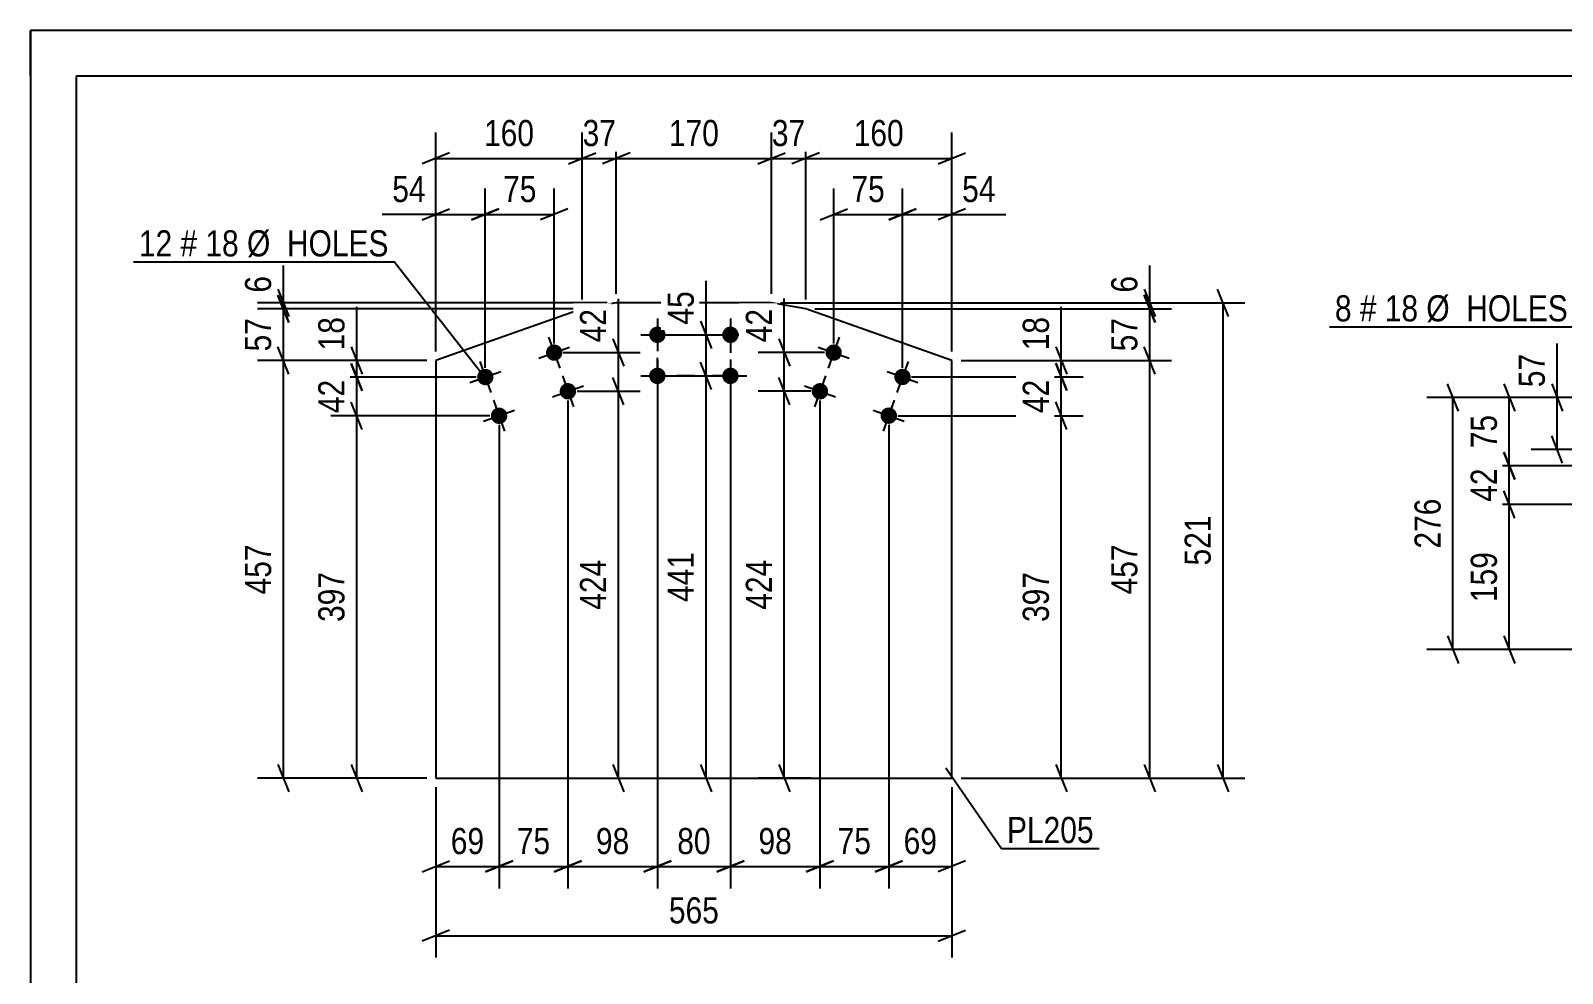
# Model space of a CAD drawing. Header units: millimetres. Extents: x 0 to 420, y 0 to 297.
# Drawn here: x 0 to 167.8, y 193.7 to 297 of the extents above; entities that cross this region are included whole.
import ezdxf

# ---------------------------------------------------------------- set-up
doc = ezdxf.new("R2010")
doc.units = ezdxf.units.MM
doc.linetypes.add('DXK_LINE_DOT2', pattern=[3.9198, 1.9599, -1.9599])
doc.styles.add('Arial Narrow', font='ARIALN.TTF', dxfattribs={"height": 0.2})

# ---------------------------------------------------------------- blocks, each defined once
blk = doc.blocks.new('Unknown-318465427-1115')
at = {"color": 5, "linetype": 'Continuous'}
for p, q in [((420, 297), (0, 297)), ((0, 297), (0, 0)), ((0, 292), (0, 297)), ((415, 292), (5, 292)), ((5, 292), (5, 5))]:
    blk.add_line(p, q, dxfattribs=at)
blk = doc.blocks.new('Part-318465427-17166 - 17165')
at = {"color": 2, "linetype": 'Continuous'}
for p, q in [((64.15, 267.18), (60.42, 266.53)), ((81.15, 267.18), (64.15, 267.18)), ((84.89, 266.54), (81.15, 267.18)), ((60.42, 266.53), (44.39, 260.85)), ((100.91, 260.85), (84.89, 266.54)), ((44.39, 260.85), (44.39, 215.12)), ((100.91, 215.12), (100.91, 260.85)), ((44.39, 215.12), (100.91, 215.12))]:
    blk.add_line(p, q, dxfattribs=at)
blk = doc.blocks.new('Bolt-318465427-17167 - 17165')
at = {"linetype": 'Continuous'}
for points in [[(88.8, 261.43, -1), (87.11, 262.03, -1)], [(87.3, 257.19, -1), (85.6, 257.79, -1)], [(96.34, 258.76, -1), (94.65, 259.36, -1)], [(94.84, 254.52, -1), (93.14, 255.12, -1)]]:
    blk.add_hatch(color=1, dxfattribs=at).paths.add_polyline_path(points)
at = {"color": 1, "linetype": 'Continuous'}
for p, q in [((88.56, 263.43), (87.35, 260.04)), ((86.26, 262.33), (89.65, 261.13)), ((96.1, 260.75), (94.89, 257.36)), ((87.05, 259.19), (85.85, 255.8)), ((93.8, 259.66), (97.19, 258.46)), ((84.76, 258.09), (88.15, 256.89)), ((92.3, 255.42), (95.69, 254.22)), ((94.59, 256.51), (93.39, 253.12))]:
    blk.add_line(p, q, dxfattribs=at)
blk = doc.blocks.new('Bolt-318465427-17168 - 17165')
at = {"linetype": 'Continuous'}
for points in [[(69.55, 263.68, -1), (67.75, 263.68, -1)], [(77.55, 263.68, -1), (75.75, 263.68, -1)], [(69.55, 259.18, -1), (67.75, 259.18, -1)], [(77.55, 259.18, -1), (75.75, 259.18, -1)]]:
    blk.add_hatch(color=1, dxfattribs=at).paths.add_polyline_path(points)
at = {"color": 1, "linetype": 'Continuous'}
for p, q in [((68.65, 265.48), (68.65, 261.88)), ((76.65, 265.48), (76.65, 261.88)), ((66.85, 263.68), (70.45, 263.68)), ((74.85, 263.68), (78.45, 263.68)), ((68.65, 260.98), (68.65, 257.38)), ((76.65, 260.98), (76.65, 257.38)), ((66.85, 259.18), (70.45, 259.18)), ((74.85, 259.18), (78.45, 259.18))]:
    blk.add_line(p, q, dxfattribs=at)
blk = doc.blocks.new('Bolt-318465427-17169 - 17165')
at = {"linetype": 'Continuous'}
for points in [[(58.19, 262.03, -1), (56.5, 261.43, -1)], [(50.65, 259.35, -1), (48.96, 258.75, -1)], [(59.7, 257.79, -1), (58, 257.19, -1)], [(52.16, 255.11, -1), (50.46, 254.51, -1)]]:
    blk.add_hatch(color=1, dxfattribs=at).paths.add_polyline_path(points)
at = {"color": 1, "linetype": 'Continuous'}
for p, q in [((56.74, 263.42), (57.95, 260.03)), ((55.65, 261.13), (59.04, 262.33)), ((49.2, 260.75), (50.41, 257.36)), ((48.11, 258.45), (51.5, 259.66)), ((58.25, 259.18), (59.45, 255.79)), ((57.15, 256.89), (60.55, 258.09)), ((49.61, 254.21), (53.01, 255.41)), ((50.71, 256.51), (51.91, 253.12))]:
    blk.add_line(p, q, dxfattribs=at)
blk = doc.blocks.new('Rectangle-318465427-19266 - 17165')
at = {"color": 1, "linetype": 'DXK_LINE_DOT2'}
blk.add_lwpolyline([(68.65, 263.68), (76.65, 263.68), (76.65, 259.18), (68.65, 259.18), (68.65, 263.68)], close=True, dxfattribs=at)
blk = doc.blocks.new('StraightDimension-318465427-19345 - 17140')
at = {"color": 7, "linetype": 'Continuous'}
for p, q in [((181.57, 245.1), (159.1, 245.1)), ((162.55, 243.6), (161.35, 246.6)), ((161.95, 229.19), (161.95, 245.1)), ((161.35, 230.69), (162.55, 227.69)), ((174.65, 229.19), (159.1, 229.19))]:
    blk.add_line(p, q, dxfattribs=at)
at = {"color": 0}
blk.add_wipeout([(161.2, 240.48), (157, 240.48), (157, 233.8), (161.2, 233.8)], dxfattribs=at)
at = {"color": 3, "style": 'Arial Narrow'}
blk.add_text('159', height=2.863, rotation=90.0002, dxfattribs=at).set_placement((160.6, 234.4))
blk = doc.blocks.new('StraightDimension-318465427-17415 - 17140')
at = {"color": 7, "linetype": 'Continuous'}
for p, q in [((190.67, 256.82), (164.35, 256.82)), ((166.6, 258.32), (167.8, 255.32)), ((167.2, 251.13), (167.2, 256.82)), ((167.8, 249.63), (166.6, 252.63)), ((174.65, 251.13), (164.35, 251.13))]:
    blk.add_line(p, q, dxfattribs=at)
at = {"color": 0}
blk.add_wipeout([(166.45, 262.2), (162.25, 262.2), (162.25, 257.34), (166.45, 257.34)], dxfattribs=at)
at = {"color": 7, "linetype": 'Continuous'}
blk.add_line((167.2, 256.82), (167.2, 262.72), dxfattribs=at)
blk.add_line((167.2, 256.82), (167.2, 262.72), dxfattribs=at)
at = {"color": 3, "style": 'Arial Narrow'}
blk.add_text('57', height=2.863, rotation=90.0002, dxfattribs=at).set_placement((165.85, 257.94))
blk = doc.blocks.new('StraightDimension-318465427-17487 - 17140')
at = {"color": 7, "linetype": 'Continuous'}
for p, q in [((190.67, 256.82), (152.94, 256.82)), ((156.39, 255.32), (155.19, 258.32)), ((155.79, 229.19), (155.79, 256.82)), ((155.19, 230.69), (156.39, 227.69)), ((174.65, 229.19), (152.94, 229.19))]:
    blk.add_line(p, q, dxfattribs=at)
at = {"color": 0}
blk.add_wipeout([(155.04, 246.34), (150.84, 246.34), (150.84, 239.66), (155.04, 239.66)], dxfattribs=at)
at = {"color": 3, "style": 'Arial Narrow'}
blk.add_text('276', height=2.863, rotation=90.0002, dxfattribs=at).set_placement((154.44, 240.26))
blk = doc.blocks.new('StraightDimension-318465427-19343 - 17140')
at = {"color": 7, "linetype": 'Continuous'}
for p, q in [((190.67, 256.82), (159.1, 256.82)), ((161.35, 258.32), (162.55, 255.32)), ((161.95, 249.34), (161.95, 256.82)), ((162.55, 247.84), (161.35, 250.84)), ((180.06, 249.34), (159.1, 249.34))]:
    blk.add_line(p, q, dxfattribs=at)
at = {"color": 0}
blk.add_wipeout([(161.2, 255.51), (157, 255.51), (157, 250.65), (161.2, 250.65)], dxfattribs=at)
at = {"color": 3, "style": 'Arial Narrow'}
blk.add_text('75', height=2.863, rotation=90.0002, dxfattribs=at).set_placement((160.6, 251.25))
blk = doc.blocks.new('StraightDimension-318465427-19344 - 17140')
at = {"color": 7, "linetype": 'Continuous'}
for p, q in [((161.35, 250.84), (162.55, 247.84)), ((180.06, 249.34), (159.1, 249.34)), ((161.95, 245.1), (161.95, 249.34)), ((181.57, 245.1), (159.1, 245.1)), ((162.55, 243.6), (161.35, 246.6))]:
    blk.add_line(p, q, dxfattribs=at)
at = {"color": 0}
blk.add_wipeout([(161.2, 249.65), (157, 249.65), (157, 244.79), (161.2, 244.79)], dxfattribs=at)
at = {"color": 3, "style": 'Arial Narrow'}
blk.add_text('42', height=2.863, rotation=90.0002, dxfattribs=at).set_placement((160.6, 245.39))
blk = doc.blocks.new('StraightDimension-318465427-19166 - 17165')
at = {"color": 7, "linetype": 'Continuous'}
for p, q in [((93.99, 253.82), (93.99, 203.04)), ((100.91, 214.12), (100.91, 203.04)), ((92.49, 204.84), (95.49, 206.04)), ((93.99, 205.44), (100.91, 205.44)), ((102.41, 206.04), (99.41, 204.84))]:
    blk.add_line(p, q, dxfattribs=at)
at = {"color": 0}
blk.add_wipeout([(99.88, 206.19), (99.88, 210.39), (95.02, 210.39), (95.02, 206.19)], dxfattribs=at)
at = {"color": 3, "style": 'Arial Narrow'}
blk.add_text('69', height=2.863, dxfattribs=at).set_placement((95.62, 206.79))
blk = doc.blocks.new('StraightDimension-318465427-17616 - 17165')
at = {"color": 7, "linetype": 'Continuous'}
for p, q in [((121.97, 268.04), (123.17, 265.04)), ((85.89, 266.54), (124.97, 266.54)), ((122.57, 260.85), (122.57, 266.54)), ((123.17, 259.35), (121.97, 262.35)), ((101.91, 260.85), (124.97, 260.85))]:
    blk.add_line(p, q, dxfattribs=at)
at = {"color": 0}
blk.add_wipeout([(121.82, 266.12), (117.62, 266.12), (117.62, 261.27), (121.82, 261.27)], dxfattribs=at)
at = {"color": 3, "style": 'Arial Narrow'}
blk.add_text('57', height=2.863, rotation=90.0002, dxfattribs=at).set_placement((121.22, 261.87))
blk = doc.blocks.new('StraightDimension-318465427-17591 - 17165')
at = {"color": 7, "linetype": 'Continuous'}
for p, q in [((84.89, 267.54), (84.89, 285.85)), ((100.91, 261.85), (100.91, 285.85)), ((86.39, 283.6), (83.39, 282.4)), ((99.41, 282.4), (102.41, 283.6)), ((84.89, 283), (100.91, 283))]:
    blk.add_line(p, q, dxfattribs=at)
at = {"color": 0}
blk.add_wipeout([(96.24, 283.75), (96.24, 287.95), (89.55, 287.95), (89.55, 283.75)], dxfattribs=at)
at = {"color": 3, "style": 'Arial Narrow'}
blk.add_text('160', height=2.863, dxfattribs=at).set_placement((90.15, 284.35))
blk = doc.blocks.new('StraightDimension-318465427-19144 - 17165')
at = {"color": 7, "linetype": 'Continuous'}
for p, q in [((95.5, 260.06), (95.5, 279.72)), ((100.91, 261.85), (100.91, 279.72)), ((94, 276.27), (97, 277.47)), ((95.5, 276.87), (100.91, 276.87)), ((102.41, 277.47), (99.41, 276.27))]:
    blk.add_line(p, q, dxfattribs=at)
at = {"color": 0}
blk.add_wipeout([(106.29, 277.62), (106.29, 281.82), (101.43, 281.82), (101.43, 277.62)], dxfattribs=at)
at = {"color": 7, "linetype": 'Continuous'}
blk.add_line((100.91, 276.87), (106.81, 276.87), dxfattribs=at)
blk.add_line((100.91, 276.87), (106.81, 276.87), dxfattribs=at)
at = {"color": 3, "style": 'Arial Narrow'}
blk.add_text('54', height=2.863, dxfattribs=at).set_placement((102.03, 278.22))
blk = doc.blocks.new('StraightDimension-318465427-19122 - 17165')
at = {"color": 7, "linetype": 'Continuous'}
for p, q in [((49.8, 260.05), (49.8, 279.72)), ((57.34, 262.73), (57.34, 279.72)), ((48.3, 276.27), (51.3, 277.47)), ((49.8, 276.87), (57.34, 276.87)), ((58.84, 277.47), (55.84, 276.27))]:
    blk.add_line(p, q, dxfattribs=at)
at = {"color": 0}
blk.add_wipeout([(56, 277.62), (56, 281.82), (51.15, 281.82), (51.15, 277.62)], dxfattribs=at)
at = {"color": 3, "style": 'Arial Narrow'}
blk.add_text('75', height=2.863, dxfattribs=at).set_placement((51.75, 278.22))
blk = doc.blocks.new('StraightDimension-318465427-19058 - 17165')
at = {"color": 7, "linetype": 'Continuous'}
for p, q in [((112.28, 262.35), (113.48, 259.35)), ((101.91, 260.85), (115.28, 260.85)), ((113.48, 257.56), (112.28, 260.56)), ((112.88, 259.06), (112.88, 260.85)), ((96.5, 259.06), (115.28, 259.06))]:
    blk.add_line(p, q, dxfattribs=at)
at = {"color": 0}
blk.add_wipeout([(112.13, 266.23), (107.93, 266.23), (107.93, 261.38), (112.13, 261.38)], dxfattribs=at)
at = {"color": 7, "linetype": 'Continuous'}
blk.add_line((112.88, 260.85), (112.88, 266.76), dxfattribs=at)
blk.add_line((112.88, 260.85), (112.88, 266.76), dxfattribs=at)
at = {"color": 3, "style": 'Arial Narrow'}
blk.add_text('18', height=2.863, rotation=90.0002, dxfattribs=at).set_placement((111.53, 261.98))
blk = doc.blocks.new('StraightDimension-318465427-19145 - 17165')
at = {"color": 7, "linetype": 'Continuous'}
for p, q in [((87.96, 262.73), (87.96, 279.72)), ((95.5, 260.06), (95.5, 279.72)), ((86.46, 276.27), (89.46, 277.47)), ((87.96, 276.87), (95.5, 276.87)), ((97, 277.47), (94, 276.27))]:
    blk.add_line(p, q, dxfattribs=at)
at = {"color": 0}
blk.add_wipeout([(94.15, 277.62), (94.15, 281.82), (89.3, 281.82), (89.3, 277.62)], dxfattribs=at)
at = {"color": 3, "style": 'Arial Narrow'}
blk.add_text('75', height=2.863, dxfattribs=at).set_placement((89.9, 278.22))
blk = doc.blocks.new('StraightDimension-318465427-17592 - 17165')
at = {"color": 7, "linetype": 'Continuous'}
for p, q in [((81.15, 268.18), (81.15, 285.85)), ((84.89, 267.54), (84.89, 285.85)), ((79.65, 282.4), (82.65, 283.6)), ((86.39, 283.6), (83.39, 282.4)), ((81.15, 283), (84.89, 283))]:
    blk.add_line(p, q, dxfattribs=at)
at = {"color": 0}
blk.add_wipeout([(85.45, 283.75), (85.45, 287.95), (80.59, 287.95), (80.59, 283.75)], dxfattribs=at)
at = {"color": 3, "style": 'Arial Narrow'}
blk.add_text('37', height=2.863, dxfattribs=at).set_placement((81.19, 284.35))
blk = doc.blocks.new('StraightDimension-318465427-19035 - 17165')
at = {"color": 7, "linetype": 'Continuous'}
for p, q in [((35.12, 262.35), (36.32, 259.35)), ((43.39, 260.85), (32.87, 260.85)), ((36.32, 257.55), (35.12, 260.55)), ((35.72, 259.05), (35.72, 260.85)), ((48.8, 259.05), (32.87, 259.05))]:
    blk.add_line(p, q, dxfattribs=at)
at = {"color": 0}
blk.add_wipeout([(34.97, 266.23), (30.77, 266.23), (30.77, 261.37), (34.97, 261.37)], dxfattribs=at)
at = {"color": 7, "linetype": 'Continuous'}
blk.add_line((35.72, 260.85), (35.72, 266.75), dxfattribs=at)
blk.add_line((35.72, 260.85), (35.72, 266.75), dxfattribs=at)
at = {"color": 3, "style": 'Arial Narrow'}
blk.add_text('18', height=2.863, rotation=90.0002, dxfattribs=at).set_placement((34.37, 261.97))
blk = doc.blocks.new('StraightDimension-318465427-17593 - 17165')
at = {"color": 7, "linetype": 'Continuous'}
for p, q in [((64.15, 268.18), (64.15, 285.85)), ((81.15, 268.18), (81.15, 285.85)), ((65.65, 283.6), (62.65, 282.4)), ((79.65, 282.4), (82.65, 283.6)), ((64.15, 283), (81.15, 283))]:
    blk.add_line(p, q, dxfattribs=at)
at = {"color": 0}
blk.add_wipeout([(75.99, 283.75), (75.99, 287.95), (69.31, 287.95), (69.31, 283.75)], dxfattribs=at)
at = {"color": 3, "style": 'Arial Narrow'}
blk.add_text('170', height=2.863, dxfattribs=at).set_placement((69.91, 284.35))
blk = doc.blocks.new('StraightDimension-318465427-19060 - 17165')
at = {"color": 7, "linetype": 'Continuous'}
for p, q in [((113.48, 253.32), (112.28, 256.32)), ((94.99, 254.82), (115.28, 254.82)), ((112.88, 215.12), (112.88, 254.82)), ((112.28, 216.62), (113.48, 213.62)), ((101.91, 215.12), (115.28, 215.12))]:
    blk.add_line(p, q, dxfattribs=at)
at = {"color": 0}
blk.add_wipeout([(112.13, 238.31), (107.93, 238.31), (107.93, 231.62), (112.13, 231.62)], dxfattribs=at)
at = {"color": 3, "style": 'Arial Narrow'}
blk.add_text('397', height=2.863, rotation=90.0002, dxfattribs=at).set_placement((111.53, 232.22))
blk = doc.blocks.new('StraightDimension-318465427-17594 - 17165')
at = {"color": 7, "linetype": 'Continuous'}
for p, q in [((60.42, 267.53), (60.42, 285.85)), ((64.15, 268.18), (64.15, 285.85)), ((58.92, 282.4), (61.92, 283.6)), ((65.65, 283.6), (62.65, 282.4)), ((60.42, 283), (64.15, 283))]:
    blk.add_line(p, q, dxfattribs=at)
at = {"color": 0}
blk.add_wipeout([(64.71, 283.75), (64.71, 287.95), (59.86, 287.95), (59.86, 283.75)], dxfattribs=at)
at = {"color": 3, "style": 'Arial Narrow'}
blk.add_text('37', height=2.863, dxfattribs=at).set_placement((60.46, 284.35))
blk = doc.blocks.new('StraightDimension-318465427-17595 - 17165')
at = {"color": 7, "linetype": 'Continuous'}
for p, q in [((44.39, 261.85), (44.39, 285.85)), ((60.42, 267.53), (60.42, 285.85)), ((45.89, 283.6), (42.89, 282.4)), ((58.92, 282.4), (61.92, 283.6)), ((44.39, 283), (60.42, 283))]:
    blk.add_line(p, q, dxfattribs=at)
at = {"color": 0}
blk.add_wipeout([(55.75, 283.75), (55.75, 287.95), (49.06, 287.95), (49.06, 283.75)], dxfattribs=at)
at = {"color": 3, "style": 'Arial Narrow'}
blk.add_text('160', height=2.863, dxfattribs=at).set_placement((49.66, 284.35))
blk = doc.blocks.new('StraightDimension-318465427-17603 - 17165')
at = {"color": 7, "linetype": 'Continuous'}
for p, q in [((44.39, 214.12), (44.39, 195.45)), ((100.91, 214.12), (100.91, 195.45)), ((45.89, 198.45), (42.89, 197.25)), ((99.41, 197.25), (102.41, 198.45)), ((44.39, 197.85), (100.91, 197.85))]:
    blk.add_line(p, q, dxfattribs=at)
at = {"color": 0}
blk.add_wipeout([(75.99, 198.6), (75.99, 202.8), (69.31, 202.8), (69.31, 198.6)], dxfattribs=at)
at = {"color": 3, "style": 'Arial Narrow'}
blk.add_text('565', height=2.863, dxfattribs=at).set_placement((69.91, 199.2))
blk = doc.blocks.new('StraightDimension-318465427-17607 - 17165')
at = {"color": 7, "linetype": 'Continuous'}
for p, q in [((27.09, 268.68), (28.29, 265.68)), ((63.15, 267.18), (24.84, 267.18)), ((28.29, 265.03), (27.09, 268.03)), ((27.69, 266.53), (27.69, 267.18)), ((59.42, 266.53), (24.84, 266.53))]:
    blk.add_line(p, q, dxfattribs=at)
at = {"color": 0}
blk.add_wipeout([(26.94, 270.73), (22.74, 270.73), (22.74, 267.7), (26.94, 267.7)], dxfattribs=at)
at = {"color": 7, "linetype": 'Continuous'}
blk.add_line((27.69, 267.18), (27.69, 271.26), dxfattribs=at)
blk.add_line((27.69, 267.18), (27.69, 271.26), dxfattribs=at)
at = {"color": 3, "style": 'Arial Narrow'}
blk.add_text('6', height=2.86, rotation=90.0002, dxfattribs=at).set_placement((26.34, 268.3))
blk = doc.blocks.new('StraightDimension-318465427-19277 - 17165')
at = {"color": 7, "linetype": 'Continuous'}
for p, q in [((86.96, 261.73), (79.7, 261.73)), ((81.95, 263.23), (83.15, 260.23)), ((82.55, 257.49), (82.55, 261.73)), ((83.15, 255.99), (81.95, 258.99)), ((85.45, 257.49), (79.7, 257.49))]:
    blk.add_line(p, q, dxfattribs=at)
at = {"color": 0}
blk.add_wipeout([(81.8, 267.11), (77.6, 267.11), (77.6, 262.26), (81.8, 262.26)], dxfattribs=at)
at = {"color": 7, "linetype": 'Continuous'}
blk.add_line((82.55, 261.73), (82.55, 267.64), dxfattribs=at)
blk.add_line((82.55, 261.73), (82.55, 267.64), dxfattribs=at)
at = {"color": 3, "style": 'Arial Narrow'}
blk.add_text('42', height=2.863, rotation=90.0002, dxfattribs=at).set_placement((81.2, 262.86))
blk = doc.blocks.new('StraightDimension-318465427-17608 - 17165')
at = {"color": 7, "linetype": 'Continuous'}
for p, q in [((27.09, 268.03), (28.29, 265.03)), ((59.42, 266.53), (24.84, 266.53)), ((27.69, 260.85), (27.69, 266.53)), ((28.29, 259.35), (27.09, 262.35)), ((43.39, 260.85), (24.84, 260.85))]:
    blk.add_line(p, q, dxfattribs=at)
at = {"color": 0}
blk.add_wipeout([(26.94, 266.12), (22.74, 266.12), (22.74, 261.26), (26.94, 261.26)], dxfattribs=at)
at = {"color": 3, "style": 'Arial Narrow'}
blk.add_text('57', height=2.863, rotation=90.0002, dxfattribs=at).set_placement((26.34, 261.86))
blk = doc.blocks.new('StraightDimension-318465427-19244 - 17165')
at = {"color": 7, "linetype": 'Continuous'}
for p, q in [((74.58, 257.68), (73.38, 260.68)), ((69.65, 259.18), (76.38, 259.18)), ((73.98, 215.12), (73.98, 259.18)), ((73.38, 216.62), (74.58, 213.62)), ((69.65, 215.12), (76.38, 215.12))]:
    blk.add_line(p, q, dxfattribs=at)
at = {"color": 0}
blk.add_wipeout([(73.23, 240.49), (69.03, 240.49), (69.03, 233.81), (73.23, 233.81)], dxfattribs=at)
at = {"color": 3, "style": 'Arial Narrow'}
blk.add_text('441', height=2.863, rotation=90.0002, dxfattribs=at).set_placement((72.63, 234.41))
blk = doc.blocks.new('StraightDimension-318465427-17609 - 17165')
at = {"color": 7, "linetype": 'Continuous'}
for p, q in [((28.29, 259.35), (27.09, 262.35)), ((43.39, 260.85), (24.84, 260.85)), ((27.69, 215.12), (27.69, 260.85)), ((27.09, 216.62), (28.29, 213.62)), ((43.39, 215.12), (24.84, 215.12))]:
    blk.add_line(p, q, dxfattribs=at)
at = {"color": 0}
blk.add_wipeout([(26.94, 241.32), (22.74, 241.32), (22.74, 234.64), (26.94, 234.64)], dxfattribs=at)
at = {"color": 3, "style": 'Arial Narrow'}
blk.add_text('457', height=2.863, rotation=90.0002, dxfattribs=at).set_placement((26.34, 235.24))
blk = doc.blocks.new('StraightDimension-318465427-19278 - 17165')
at = {"color": 7, "linetype": 'Continuous'}
for p, q in [((83.15, 255.99), (81.95, 258.99)), ((85.45, 257.49), (79.7, 257.49)), ((82.55, 215.12), (82.55, 257.49)), ((81.95, 216.62), (83.15, 213.62)), ((85.45, 215.12), (79.7, 215.12))]:
    blk.add_line(p, q, dxfattribs=at)
at = {"color": 0}
blk.add_wipeout([(81.8, 239.65), (77.6, 239.65), (77.6, 232.96), (81.8, 232.96)], dxfattribs=at)
at = {"color": 3, "style": 'Arial Narrow'}
blk.add_text('424', height=2.863, rotation=90.0002, dxfattribs=at).set_placement((81.2, 233.56))
blk = doc.blocks.new('StraightDimension-318465427-17615 - 17165')
at = {"color": 7, "linetype": 'Continuous'}
for p, q in [((121.97, 268.68), (123.17, 265.68)), ((82.15, 267.18), (124.97, 267.18)), ((123.17, 265.04), (121.97, 268.04)), ((122.57, 266.54), (122.57, 267.18)), ((85.89, 266.54), (124.97, 266.54))]:
    blk.add_line(p, q, dxfattribs=at)
at = {"color": 0}
blk.add_wipeout([(121.82, 270.73), (117.62, 270.73), (117.62, 267.7), (121.82, 267.7)], dxfattribs=at)
at = {"color": 7, "linetype": 'Continuous'}
blk.add_line((122.57, 267.18), (122.57, 271.26), dxfattribs=at)
blk.add_line((122.57, 267.18), (122.57, 271.26), dxfattribs=at)
at = {"color": 3, "style": 'Arial Narrow'}
blk.add_text('6', height=2.86, rotation=90.0002, dxfattribs=at).set_placement((121.22, 268.3))
blk = doc.blocks.new('StraightDimension-318465427-17617 - 17165')
at = {"color": 7, "linetype": 'Continuous'}
for p, q in [((123.17, 259.35), (121.97, 262.35)), ((101.91, 260.85), (124.97, 260.85)), ((122.57, 215.12), (122.57, 260.85)), ((121.97, 216.62), (123.17, 213.62)), ((101.91, 215.12), (124.97, 215.12))]:
    blk.add_line(p, q, dxfattribs=at)
at = {"color": 0}
blk.add_wipeout([(121.82, 241.33), (117.62, 241.33), (117.62, 234.64), (121.82, 234.64)], dxfattribs=at)
at = {"color": 3, "style": 'Arial Narrow'}
blk.add_text('457', height=2.863, rotation=90.0002, dxfattribs=at).set_placement((121.22, 235.24))
blk = doc.blocks.new('StraightDimension-318465427-17703 - 17165')
at = {"color": 7, "linetype": 'Continuous'}
for p, q in [((131.21, 265.68), (130.01, 268.68)), ((82.15, 267.18), (133.01, 267.18)), ((130.61, 215.12), (130.61, 267.18)), ((130.01, 216.62), (131.21, 213.62)), ((101.91, 215.12), (133.01, 215.12))]:
    blk.add_line(p, q, dxfattribs=at)
at = {"color": 0}
blk.add_wipeout([(129.86, 244.49), (125.66, 244.49), (125.66, 237.81), (129.86, 237.81)], dxfattribs=at)
at = {"color": 3, "style": 'Arial Narrow'}
blk.add_text('521', height=2.863, rotation=90.0002, dxfattribs=at).set_placement((129.26, 238.41))
blk = doc.blocks.new('StraightDimension-318465427-19036 - 17165')
at = {"color": 7, "linetype": 'Continuous'}
for p, q in [((35.12, 260.55), (36.32, 257.55)), ((48.8, 259.05), (32.87, 259.05)), ((35.72, 254.81), (35.72, 259.05)), ((36.32, 253.31), (35.12, 256.31)), ((50.31, 254.81), (32.87, 254.81))]:
    blk.add_line(p, q, dxfattribs=at)
at = {"color": 0}
blk.add_wipeout([(34.97, 259.36), (30.77, 259.36), (30.77, 254.5), (34.97, 254.5)], dxfattribs=at)
at = {"color": 3, "style": 'Arial Narrow'}
blk.add_text('42', height=2.863, rotation=90.0002, dxfattribs=at).set_placement((34.37, 255.1))
blk = doc.blocks.new('StraightDimension-318465427-19037 - 17165')
at = {"color": 7, "linetype": 'Continuous'}
for p, q in [((36.32, 253.31), (35.12, 256.31)), ((50.31, 254.81), (32.87, 254.81)), ((35.72, 215.12), (35.72, 254.81)), ((35.12, 216.62), (36.32, 213.62)), ((43.39, 215.12), (32.87, 215.12))]:
    blk.add_line(p, q, dxfattribs=at)
at = {"color": 0}
blk.add_wipeout([(34.97, 238.31), (30.77, 238.31), (30.77, 231.62), (34.97, 231.62)], dxfattribs=at)
at = {"color": 3, "style": 'Arial Narrow'}
blk.add_text('397', height=2.863, rotation=90.0002, dxfattribs=at).set_placement((34.37, 232.22))
blk = doc.blocks.new('StraightDimension-318465427-19123 - 17165')
at = {"color": 7, "linetype": 'Continuous'}
for p, q in [((44.39, 261.85), (44.39, 279.72)), ((49.8, 260.05), (49.8, 279.72)), ((42.89, 276.27), (45.89, 277.47)), ((44.39, 276.87), (49.8, 276.87)), ((51.3, 277.47), (48.3, 276.27))]:
    blk.add_line(p, q, dxfattribs=at)
at = {"color": 0}
blk.add_wipeout([(43.87, 277.62), (43.87, 281.82), (39.01, 281.82), (39.01, 277.62)], dxfattribs=at)
at = {"color": 7, "linetype": 'Continuous'}
blk.add_line((44.39, 276.87), (38.49, 276.87), dxfattribs=at)
blk.add_line((44.39, 276.87), (38.49, 276.87), dxfattribs=at)
at = {"color": 3, "style": 'Arial Narrow'}
blk.add_text('54', height=2.863, dxfattribs=at).set_placement((39.61, 278.22))
blk = doc.blocks.new('StraightDimension-318465427-19059 - 17165')
at = {"color": 7, "linetype": 'Continuous'}
for p, q in [((112.28, 260.56), (113.48, 257.56)), ((96.5, 259.06), (115.28, 259.06)), ((112.88, 254.82), (112.88, 259.06)), ((113.48, 253.32), (112.28, 256.32)), ((94.99, 254.82), (115.28, 254.82))]:
    blk.add_line(p, q, dxfattribs=at)
at = {"color": 0}
blk.add_wipeout([(112.13, 259.37), (107.93, 259.37), (107.93, 254.51), (112.13, 254.51)], dxfattribs=at)
at = {"color": 3, "style": 'Arial Narrow'}
blk.add_text('42', height=2.863, rotation=90.0002, dxfattribs=at).set_placement((111.53, 255.11))
blk = doc.blocks.new('StraightDimension-318465427-19167 - 17165')
at = {"color": 7, "linetype": 'Continuous'}
for p, q in [((86.45, 256.49), (86.45, 203.04)), ((93.99, 253.82), (93.99, 203.04)), ((84.95, 204.84), (87.95, 206.04)), ((86.45, 205.44), (93.99, 205.44)), ((95.49, 206.04), (92.49, 204.84))]:
    blk.add_line(p, q, dxfattribs=at)
at = {"color": 0}
blk.add_wipeout([(92.65, 206.19), (92.65, 210.39), (87.79, 210.39), (87.79, 206.19)], dxfattribs=at)
at = {"color": 3, "style": 'Arial Narrow'}
blk.add_text('75', height=2.863, dxfattribs=at).set_placement((88.39, 206.79))
blk = doc.blocks.new('StraightDimension-318465427-19168 - 17165')
at = {"color": 7, "linetype": 'Continuous'}
for p, q in [((76.65, 258.18), (76.65, 203.04)), ((86.45, 256.49), (86.45, 203.04)), ((75.15, 204.84), (78.15, 206.04)), ((76.65, 205.44), (86.45, 205.44)), ((87.95, 206.04), (84.95, 204.84))]:
    blk.add_line(p, q, dxfattribs=at)
at = {"color": 0}
blk.add_wipeout([(83.98, 206.19), (83.98, 210.39), (79.12, 210.39), (79.12, 206.19)], dxfattribs=at)
at = {"color": 3, "style": 'Arial Narrow'}
blk.add_text('98', height=2.863, dxfattribs=at).set_placement((79.72, 206.79))
blk = doc.blocks.new('StraightDimension-318465427-19169 - 17165')
at = {"color": 7, "linetype": 'Continuous'}
for p, q in [((68.65, 258.18), (68.65, 203.04)), ((76.65, 258.18), (76.65, 203.04)), ((67.15, 204.84), (70.15, 206.04)), ((68.65, 205.44), (76.65, 205.44)), ((78.15, 206.04), (75.15, 204.84))]:
    blk.add_line(p, q, dxfattribs=at)
at = {"color": 0}
blk.add_wipeout([(75.08, 206.19), (75.08, 210.39), (70.22, 210.39), (70.22, 206.19)], dxfattribs=at)
at = {"color": 3, "style": 'Arial Narrow'}
blk.add_text('80', height=2.863, dxfattribs=at).set_placement((70.82, 206.79))
blk = doc.blocks.new('StraightDimension-318465427-19170 - 17165')
at = {"color": 7, "linetype": 'Continuous'}
for p, q in [((68.65, 258.18), (68.65, 203.04)), ((58.85, 256.49), (58.85, 203.04)), ((57.35, 204.84), (60.35, 206.04)), ((58.85, 205.44), (68.65, 205.44)), ((70.15, 206.04), (67.15, 204.84))]:
    blk.add_line(p, q, dxfattribs=at)
at = {"color": 0}
blk.add_wipeout([(66.18, 206.19), (66.18, 210.39), (61.32, 210.39), (61.32, 206.19)], dxfattribs=at)
at = {"color": 3, "style": 'Arial Narrow'}
blk.add_text('98', height=2.863, dxfattribs=at).set_placement((61.92, 206.79))
blk = doc.blocks.new('StraightDimension-318465427-19171 - 17165')
at = {"color": 7, "linetype": 'Continuous'}
for p, q in [((58.85, 256.49), (58.85, 203.04)), ((51.31, 253.81), (51.31, 203.04)), ((49.81, 204.84), (52.81, 206.04)), ((51.31, 205.44), (58.85, 205.44)), ((60.35, 206.04), (57.35, 204.84))]:
    blk.add_line(p, q, dxfattribs=at)
at = {"color": 0}
blk.add_wipeout([(57.51, 206.19), (57.51, 210.39), (52.65, 210.39), (52.65, 206.19)], dxfattribs=at)
at = {"color": 3, "style": 'Arial Narrow'}
blk.add_text('75', height=2.863, dxfattribs=at).set_placement((53.25, 206.79))
blk = doc.blocks.new('StraightDimension-318465427-19172 - 17165')
at = {"color": 7, "linetype": 'Continuous'}
for p, q in [((51.31, 253.81), (51.31, 203.04)), ((44.39, 214.12), (44.39, 203.04)), ((42.89, 204.84), (45.89, 206.04)), ((44.39, 205.44), (51.31, 205.44)), ((52.81, 206.04), (49.81, 204.84))]:
    blk.add_line(p, q, dxfattribs=at)
at = {"color": 0}
blk.add_wipeout([(50.28, 206.19), (50.28, 210.39), (45.42, 210.39), (45.42, 206.19)], dxfattribs=at)
at = {"color": 3, "style": 'Arial Narrow'}
blk.add_text('69', height=2.863, dxfattribs=at).set_placement((46.02, 206.79))
blk = doc.blocks.new('StraightDimension-318465427-19219 - 17165')
at = {"color": 7, "linetype": 'Continuous'}
for p, q in [((58.34, 261.73), (66.78, 261.73)), ((63.78, 263.23), (64.98, 260.23)), ((64.38, 257.49), (64.38, 261.73)), ((64.98, 255.99), (63.78, 258.99)), ((59.85, 257.49), (66.78, 257.49))]:
    blk.add_line(p, q, dxfattribs=at)
at = {"color": 0}
blk.add_wipeout([(63.63, 267.11), (59.43, 267.11), (59.43, 262.25), (63.63, 262.25)], dxfattribs=at)
at = {"color": 7, "linetype": 'Continuous'}
blk.add_line((64.38, 261.73), (64.38, 267.63), dxfattribs=at)
blk.add_line((64.38, 261.73), (64.38, 267.63), dxfattribs=at)
at = {"color": 3, "style": 'Arial Narrow'}
blk.add_text('42', height=2.863, rotation=90.0002, dxfattribs=at).set_placement((63.03, 262.85))
blk = doc.blocks.new('StraightDimension-318465427-19220 - 17165')
at = {"color": 7, "linetype": 'Continuous'}
for p, q in [((64.98, 255.99), (63.78, 258.99)), ((59.85, 257.49), (66.78, 257.49)), ((64.38, 215.12), (64.38, 257.49)), ((63.78, 216.62), (64.98, 213.62)), ((59.85, 215.12), (66.78, 215.12))]:
    blk.add_line(p, q, dxfattribs=at)
at = {"color": 0}
blk.add_wipeout([(63.63, 239.64), (59.43, 239.64), (59.43, 232.96), (63.63, 232.96)], dxfattribs=at)
at = {"color": 3, "style": 'Arial Narrow'}
blk.add_text('424', height=2.863, rotation=90.0002, dxfattribs=at).set_placement((63.03, 233.56))
blk = doc.blocks.new('StraightDimension-318465427-19243 - 17165')
at = {"color": 7, "linetype": 'Continuous'}
for p, q in [((73.38, 265.18), (74.58, 262.18)), ((69.65, 263.68), (76.38, 263.68)), ((73.98, 259.18), (73.98, 263.68)), ((74.58, 257.68), (73.38, 260.68)), ((69.65, 259.18), (76.38, 259.18))]:
    blk.add_line(p, q, dxfattribs=at)
at = {"color": 0}
blk.add_wipeout([(73.23, 269.06), (69.03, 269.06), (69.03, 264.2), (73.23, 264.2)], dxfattribs=at)
at = {"color": 7, "linetype": 'Continuous'}
blk.add_line((73.98, 263.68), (73.98, 269.58), dxfattribs=at)
blk.add_line((73.98, 263.68), (73.98, 269.58), dxfattribs=at)
at = {"color": 3, "style": 'Arial Narrow'}
blk.add_text('45', height=2.863, rotation=90.0002, dxfattribs=at).set_placement((72.63, 264.8))
blk = doc.blocks.new('MarkSet-318465427-19305 - 17140')
at = {"color": 0}
for points in [[(144.69, 265.15), (144.69, 268.15), (142.86, 268.15), (142.86, 265.15)], [(147.42, 265.15), (147.42, 268.15), (145.59, 268.15), (145.59, 265.15)], [(151.97, 265.15), (151.97, 268.15), (148.32, 268.15), (148.32, 265.15)], [(168.4, 265.15), (168.4, 268.15), (152.87, 268.15), (152.87, 265.15)]]:
    blk.add_wipeout(points, dxfattribs=at)
for points in [[(144.69, 265.15), (144.69, 268.15), (142.86, 268.15), (142.86, 265.15)], [(147.42, 265.15), (147.42, 268.15), (145.59, 268.15), (145.59, 265.15)], [(151.97, 265.15), (151.97, 268.15), (148.32, 268.15), (148.32, 265.15)], [(168.4, 265.15), (168.4, 268.15), (152.87, 268.15), (152.87, 265.15)]]:
    blk.add_wipeout(points, dxfattribs=at)
at = {"color": 7, "linetype": 'Continuous'}
for p in [(142.26, 264.55), (180.74, 249.62)]:
    blk.add_line(p, (169, 264.55), dxfattribs=at)
at = {"color": 3, "style": 'Arial Narrow'}
for s, height, p in [('8', 2.86, (142.86, 265.15)), ('#', 2.86, (145.59, 265.15)), ('18', 2.863, (148.32, 265.15)), ('Ø  HOLES', 2.863, (152.87, 265.15))]:
    blk.add_text(s, height=height, dxfattribs=at).set_placement(p)
blk = doc.blocks.new('Mark-318465427-17800 - 17165')
at = {"color": 0}
blk.add_wipeout([(116.44, 208), (116.44, 211), (106.94, 211), (106.94, 208)], dxfattribs=at)
blk.add_wipeout([(116.44, 208), (116.44, 211), (106.94, 211), (106.94, 208)], dxfattribs=at)
at = {"color": 30, "linetype": 'Continuous'}
for p, q in [((100.24, 216.23), (106.34, 207.4)), ((106.34, 207.4), (117.04, 207.4))]:
    blk.add_line(p, q, dxfattribs=at)
at = {"color": 3, "style": 'Arial Narrow'}
blk.add_text('PL205', height=2.863, dxfattribs=at).set_placement((106.94, 208))
blk = doc.blocks.new('MarkSet-318465427-19080 - 17165')
at = {"color": 0}
for points in [[(15.51, 272.27), (15.51, 275.27), (11.86, 275.27), (11.86, 272.27)], [(18.24, 272.27), (18.24, 275.27), (16.41, 275.27), (16.41, 272.27)], [(22.8, 272.27), (22.8, 275.27), (19.14, 275.27), (19.14, 272.27)], [(39.22, 272.27), (39.22, 275.27), (23.7, 275.27), (23.7, 272.27)]]:
    blk.add_wipeout(points, dxfattribs=at)
for points in [[(15.51, 272.27), (15.51, 275.27), (11.86, 275.27), (11.86, 272.27)], [(18.24, 272.27), (18.24, 275.27), (16.41, 275.27), (16.41, 272.27)], [(22.8, 272.27), (22.8, 275.27), (19.14, 275.27), (19.14, 272.27)], [(39.22, 272.27), (39.22, 275.27), (23.7, 275.27), (23.7, 272.27)]]:
    blk.add_wipeout(points, dxfattribs=at)
at = {"color": 7, "linetype": 'Continuous'}
for p in [(11.26, 271.67), (49.97, 258.72)]:
    blk.add_line(p, (39.82, 271.67), dxfattribs=at)
at = {"color": 3, "style": 'Arial Narrow'}
for s, height, p in [('12', 2.863, (11.86, 272.27)), ('18', 2.863, (19.14, 272.27)), ('Ø  HOLES', 2.863, (23.7, 272.27)), ('#', 2.86, (16.41, 272.27))]:
    blk.add_text(s, height=height, dxfattribs=at).set_placement(p)

msp = doc.modelspace()

# ---------------------------------------------------------------- block references
for name in ['Unknown-318465427-1115', 'Part-318465427-17166 - 17165', 'Bolt-318465427-17168 - 17165', 'Bolt-318465427-17169 - 17165', 'Rectangle-318465427-19266 - 17165', 'Bolt-318465427-17167 - 17165']:
    msp.add_blockref(name, (0, 0))

# ---------------------------------------------------------------- next in the draw order: block references
for name in ['StraightDimension-318465427-19122 - 17165', 'StraightDimension-318465427-17616 - 17165', 'StraightDimension-318465427-17415 - 17140', 'StraightDimension-318465427-19166 - 17165', 'StraightDimension-318465427-19345 - 17140']:
    msp.add_blockref(name, (0, 0))

# ---------------------------------------------------------------- next in the draw order: block references
for name in ['StraightDimension-318465427-17591 - 17165', 'StraightDimension-318465427-19035 - 17165', 'StraightDimension-318465427-17487 - 17140', 'StraightDimension-318465427-19060 - 17165']:
    msp.add_blockref(name, (0, 0))

# ---------------------------------------------------------------- next in the draw order: block references
for name in ['StraightDimension-318465427-19144 - 17165', 'StraightDimension-318465427-19343 - 17140', 'StraightDimension-318465427-17603 - 17165']:
    msp.add_blockref(name, (0, 0))

# ---------------------------------------------------------------- next in the draw order: block references
for name in ['StraightDimension-318465427-19058 - 17165', 'StraightDimension-318465427-19244 - 17165', 'StraightDimension-318465427-19344 - 17140']:
    msp.add_blockref(name, (0, 0))

# ---------------------------------------------------------------- next in the draw order: block references
for name in ['StraightDimension-318465427-19145 - 17165', 'MarkSet-318465427-19305 - 17140', 'StraightDimension-318465427-17617 - 17165']:
    msp.add_blockref(name, (0, 0))

# ---------------------------------------------------------------- next in the draw order: block references
msp.add_blockref('StraightDimension-318465427-17592 - 17165', (0, 0))

# ---------------------------------------------------------------- next in the draw order: block references
msp.add_blockref('StraightDimension-318465427-17593 - 17165', (0, 0))

# ---------------------------------------------------------------- next in the draw order: block references
for name in ['StraightDimension-318465427-17594 - 17165', 'StraightDimension-318465427-19277 - 17165']:
    msp.add_blockref(name, (0, 0))

# ---------------------------------------------------------------- next in the draw order: block references
for name in ['StraightDimension-318465427-17595 - 17165', 'StraightDimension-318465427-17615 - 17165', 'StraightDimension-318465427-19278 - 17165']:
    msp.add_blockref(name, (0, 0))

# ---------------------------------------------------------------- next in the draw order: block references
for name in ['StraightDimension-318465427-17607 - 17165', 'StraightDimension-318465427-17703 - 17165']:
    msp.add_blockref(name, (0, 0))

# ---------------------------------------------------------------- next in the draw order: block references
for name in ['StraightDimension-318465427-17608 - 17165', 'StraightDimension-318465427-19059 - 17165', 'Mark-318465427-17800 - 17165']:
    msp.add_blockref(name, (0, 0))

# ---------------------------------------------------------------- next in the draw order: block references
for name in ['StraightDimension-318465427-17609 - 17165', 'StraightDimension-318465427-19167 - 17165']:
    msp.add_blockref(name, (0, 0))

# ---------------------------------------------------------------- next in the draw order: block references
for name in ['StraightDimension-318465427-19036 - 17165', 'StraightDimension-318465427-19168 - 17165']:
    msp.add_blockref(name, (0, 0))

# ---------------------------------------------------------------- next in the draw order: block references
for name in ['StraightDimension-318465427-19123 - 17165', 'StraightDimension-318465427-19169 - 17165', 'StraightDimension-318465427-19037 - 17165']:
    msp.add_blockref(name, (0, 0))

# ---------------------------------------------------------------- next in the draw order: block references
for name in ['MarkSet-318465427-19080 - 17165', 'StraightDimension-318465427-19170 - 17165']:
    msp.add_blockref(name, (0, 0))

# ---------------------------------------------------------------- next in the draw order: block references
for name in ['StraightDimension-318465427-19243 - 17165', 'StraightDimension-318465427-19171 - 17165']:
    msp.add_blockref(name, (0, 0))

# ---------------------------------------------------------------- next in the draw order: block references
for name in ['StraightDimension-318465427-19219 - 17165', 'StraightDimension-318465427-19172 - 17165']:
    msp.add_blockref(name, (0, 0))

# ---------------------------------------------------------------- next in the draw order: block references
msp.add_blockref('StraightDimension-318465427-19220 - 17165', (0, 0))

doc.saveas('drawing.dxf')
